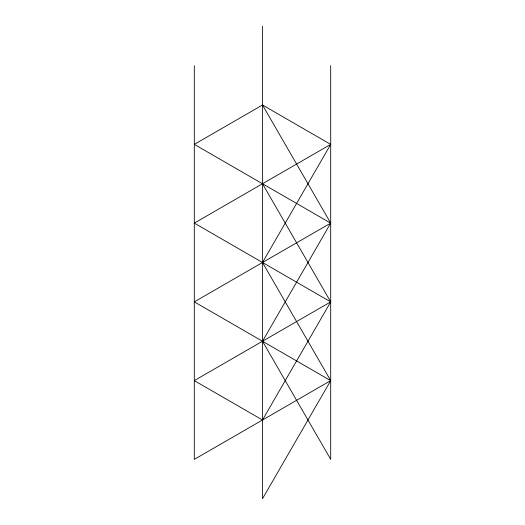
<?xml version="1.0" encoding="UTF-8"?>
<svg xmlns="http://www.w3.org/2000/svg" width="525" height="525" viewBox="0 0 525 525"><rect width="100%" height="100%" fill="white"/><g stroke="black" fill="none" stroke-linecap="round" stroke-linejoin="round"><path stroke-width="0.79" d="M330.697 65.625L330.697 459.375L262.5 341.25L330.697 223.125L194.302 144.375L262.5 105L330.697 144.375L262.5 262.5L330.697 380.625L262.5 498.75L262.5 26.25M330.697 144.375L194.302 223.125L330.697 301.875L262.5 420L194.302 380.625L330.697 301.875L262.5 183.75M262.5 105L330.697 223.125L194.302 301.875L330.697 380.625L194.302 459.375L194.302 65.625"/></g></svg>
